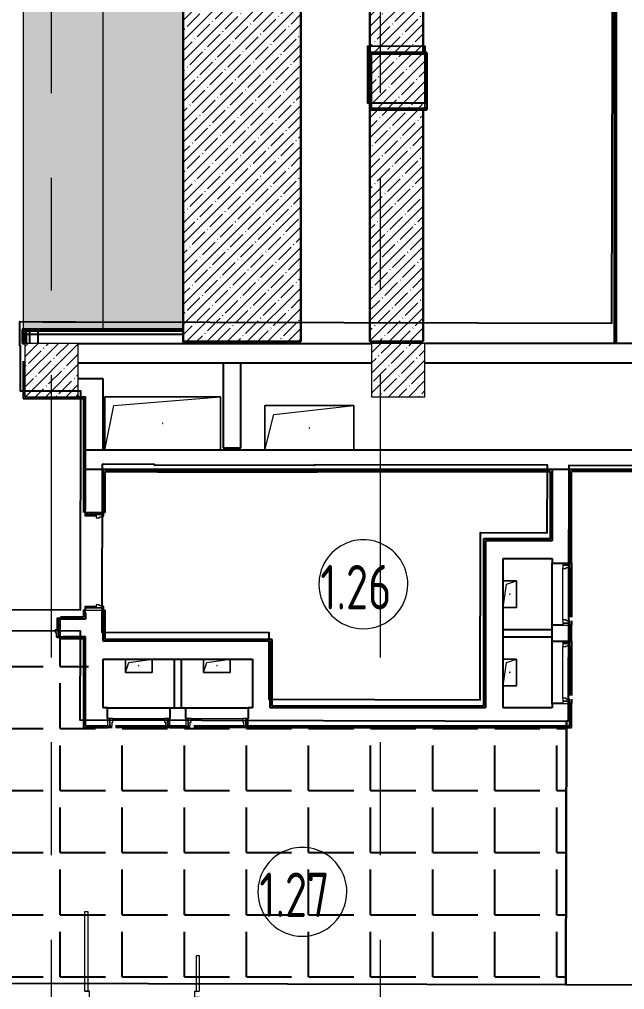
# Model space of a CAD drawing. Header units: millimetres. Extents: x -625 to 415037, y -3642 to 102118.
# Drawn here: x 21912 to 28721, y 7796 to 18709 of the extents above; entities that cross this region are included whole.
import ezdxf

# ---------------------------------------------------------------- set-up
doc = ezdxf.new("R2010")
doc.units = ezdxf.units.MM
doc.linetypes.add('Осевая', pattern=[6350, 1270, -952.5, 3175, -952.5])
doc.layers.add('1) плитка  КР1', color=40, linetype='Continuous')
for name, color, linetype, lineweight in [('A-AREA-IDEN', 7, 'Continuous', 9), ('A-DETL-GENF', 7, 'Continuous', 9), ('A-DOOR-FRAM-2', 7, 'Continuous', 5), ('A-GENM', 7, 'Continuous', 9), ('S-COLS-1', 7, 'Continuous', 5), ('S-STRS', 7, 'Continuous', 9), ('S-STRS-2', 7, 'Continuous', 5), ('S-STRS-3', 7, 'Continuous', 30), ('Оси-2', 7, 'Осевая', 9)]:
    doc.layers.add(name, color=color, linetype=linetype, lineweight=lineweight)
doc.layers.add('A-DOOR-FRAM-1', color=7, linetype='Continuous', lineweight=5, true_color=0xc0c0c0)
doc.layers.add('S-STRS-1', color=7, linetype='Continuous', lineweight=9, true_color=0xeef6ff)
doc.styles.add('СПДС', font='ГОСТ тип А.ttf', dxfattribs={"width": 0.9})
pattern_1 = [(45, (-171.384, 164.685), (-14.14213562373095, 14.14213562373095), []), (135, (-171.384, 164.685), (-14.14213562373095, -14.14213562373095), [])]

# ---------------------------------------------------------------- blocks, each defined once
blk = doc.blocks.new('BSC_Колонна _Прямоугольная - 600х600-V20-Объем проектирования 1 этажа')
at = {"layer": 'S-COLS-1'}
h = blk.add_hatch(dxfattribs=at)
h.set_pattern_fill('FP_30', color=256, style=0, pattern_type=2)
h.set_pattern_definition([(45, (-26110, -14900), (-114.0492527375783, 114.0492527375783), []), (45, (-25995.951, -14900), (-114.0492527375783, 114.0492527375783), [201.613, -40.323, 6.706, -33.617])])
h.paths.add_polyline_path([(300.0000000000271, -299.9999999999794), (300.0000000000271, 300.0000000000227), (-299.9999999999751, 300.0000000000227), (-299.9999999999751, -299.9999999999794)])
for p, q in [((300, 299.9999999999999), (-300.0000000000002, 299.9999999999993)), ((-300.0000000000001, 299.9999999999993), (-299.9999999999954, -299.9999999999999)), ((299.9999999999998, -299.999999999992), (300, 299.9999999999999)), ((-299.9999999999954, -299.9999999999999), (299.9999999999998, -299.999999999992))]:
    blk.add_line(p, q, dxfattribs=at)
blk = doc.blocks.new('110_Дверь_СКБ_2Ст - Д-10 1800x2100h_Актовый зал EI30-23435156-Объем проектирования 1 этажа')
at = {"layer": 'A-DOOR-FRAM-2'}
h = blk.add_hatch(dxfattribs=at)
h.set_pattern_fill('FP_115', color=256, style=0, pattern_type=2)
h.set_pattern_definition([(45, (-771.3839999999999, 164.685), (-14.14213562373095, 14.14213562373095), []), (135, (-771.3839999999999, 164.685), (-14.14213562373095, -14.14213562373095), [])])
h.paths.add_polyline_path([(-937.5000000000294, 99.99999999998593), (-937.5000000000294, -100.0000000000162), (-912.5000000000048, -100.0000000000162), (-912.5000000000048, 99.99999999998593)])
at = {"layer": 'A-DOOR-FRAM-1'}
for p, q in [((-897.4999999999849, 107.9999999999972), (-967.4999999999852, 107.9999999999972)), ((-967.4999999999852, 107.9999999999972), (-967.4999999999852, 99.99999999999633)), ((-967.4999999999852, 99.99999999999633), (-897.4999999999849, 99.99999999999633)), ((-912.4999999999852, 99.99999999999693), (-937.4999999999856, 99.99999999999693)), ((-937.4999999999856, 99.99999999999693), (-937.4999999999856, -100.0000000000103)), ((-887.5000000000064, 100.0000000009513), (-912.5000000000077, 100.0000000009513)), ((-912.5000000000077, 100.0000000009513), (-912.5000000000077, 20.00000000095135)), ((-912.4999999999852, -100.0000000000103), (-912.4999999999852, 99.99999999999693)), ((-912.5000000000077, 20.00000000095135), (-877.500000000006, 20.00000000095135)), ((-897.4999999999849, 19.99999999998405), (-912.4999999999852, 19.99999999998405)), ((-912.4999999999852, 19.99999999998405), (-912.4999999999852, -100.0000000000035)), ((-897.4999999999849, 99.99999999999633), (-897.4999999999849, 107.9999999999972)), ((-897.4999999999849, -100.0000000000035), (-897.4999999999849, 19.99999999998405)), ((-887.5000000000064, 50.00000000095206), (-887.5000000000064, 100.0000000009513)), ((-877.500000000006, 50.00000000095206), (-887.5000000000064, 50.00000000095206)), ((-877.500000000006, 20.00000000095135), (-877.500000000006, 50.00000000095206)), ((912.499999999992, 50.00000000095206), (902.4999999999933, 50.00000000095206)), ((902.4999999999933, 50.00000000095206), (902.4999999999933, 20.00000000095135)), ((902.4999999999933, 20.00000000095135), (937.499999999992, 20.00000000095135)), ((912.499999999992, 100.0000000009513), (912.499999999992, 50.00000000095206)), ((937.499999999992, 100.0000000009513), (912.499999999992, 100.0000000009513)), ((992.5000000000158, 107.999999999983), (922.5000000000172, 107.999999999983)), ((922.5000000000172, 107.999999999983), (922.5000000000172, 99.9999999999718)), ((922.5000000000172, 99.9999999999718), (992.5000000000158, 99.99999999997178)), ((937.5000000000169, 19.99999999998371), (922.5000000000172, 19.99999999998371)), ((922.5000000000172, 19.99999999998371), (922.5000000000172, -100.0000000000038)), ((937.499999999992, 20.00000000095135), (937.499999999992, 100.0000000009513)), ((962.5000000000156, 99.99999999999662), (937.5000000000159, 99.99999999999662)), ((937.5000000000159, 99.99999999999662), (937.5000000000159, -100.0000000000107)), ((937.5000000000169, -100.0000000000038), (937.5000000000169, 19.99999999998371)), ((962.5000000000156, -100.0000000000107), (962.5000000000156, 99.99999999999662)), ((992.5000000000158, 99.99999999997178), (992.5000000000158, 107.999999999983)), ((-897.4999999999849, -100.0000000000035), (-967.4999999999852, -100.0000000000035)), ((-967.4999999999852, -100.0000000000035), (-967.4999999999852, -107.9999999999982)), ((-967.4999999999852, -107.9999999999982), (-897.4999999999849, -107.9999999999982)), ((-937.4999999999856, -100.0000000000103), (-912.4999999999852, -100.0000000000103)), ((-912.4999999999852, -100.0000000000035), (-897.4999999999849, -100.0000000000035)), ((-897.4999999999849, -107.9999999999982), (-897.4999999999849, -100.0000000000035)), ((922.5000000000172, -100.0000000000038), (937.5000000000169, -100.0000000000038)), ((992.5000000000153, -100.0000000000041), (922.5000000000166, -100.0000000000041)), ((922.5000000000166, -100.0000000000041), (922.5000000000166, -108.0000000000111)), ((922.5000000000166, -108.0000000000111), (992.5000000000153, -108.0000000000112)), ((937.5000000000159, -100.0000000000107), (962.5000000000156, -100.0000000000107)), ((992.5000000000153, -108.0000000000112), (992.5000000000153, -100.0000000000041))]:
    blk.add_line(p, q, dxfattribs=at)
blk = doc.blocks.new('110_Дверь_СКБ_1Ст_Внутренняя1 - Д-4к_л_ 1100x2100h_кладовая-31838514-Объем проектирования 1 этажа')
at = {"layer": 'A-DOOR-FRAM-2'}
h = blk.add_hatch(dxfattribs=at)
h.set_pattern_fill('FP_76', color=256, style=0, pattern_type=2)
h.set_pattern_definition([(45, (-371.384, 164.685), (-14.14213562373095, 14.14213562373095), []), (135, (-371.384, 164.685), (-14.14213562373095, -14.14213562373095), [])])
h.paths.add_polyline_path([(-512.500000000022, -99.99999999997726), (-512.500000000022, 100.0000000000249), (-537.5000000000251, 100.0000000000206), (-537.5000000000251, -99.9999999999816)])
at = {"layer": 'A-DOOR-FRAM-1'}
for p, q in [((-497.5000000000043, 107.999999999997), (-567.5000000000045, 107.999999999997)), ((-567.5000000000045, 107.999999999997), (-567.5000000000045, 99.99999999999613)), ((-567.5000000000045, 99.99999999999613), (-497.5000000000043, 99.99999999999613)), ((-512.5000000000045, 99.99999999999422), (-537.5000000000047, 99.99999999999422)), ((-537.5000000000047, 99.99999999999422), (-537.5000000000047, -100.0000000000062)), ((-487.5000000000061, 100.0000000009474), (-512.5000000000069, 100.0000000009474)), ((-512.5000000000069, 100.0000000009474), (-512.5000000000069, 20.00000000094744)), ((-512.5000000000045, -100.0000000000062), (-512.5000000000045, 99.99999999999422)), ((-497.5000000000043, 99.99999999999613), (-512.5000000000045, 99.99999999999613)), ((-512.5000000000045, 99.99999999999613), (-512.5000000000045, 98.99999999999687)), ((-512.5000000000045, 98.99999999999687), (-497.5000000000043, 98.99999999999687)), ((-512.5000000000069, 20.00000000094744), (-477.5000000000056, 20.00000000094744)), ((-497.5000000000043, 19.99999999998391), (-512.5000000000045, 19.99999999998391)), ((-512.5000000000045, 19.99999999998391), (-512.5000000000045, -100.0000000000032)), ((-497.5000000000043, 99.99999999999613), (-497.5000000000043, 107.999999999997)), ((-497.5000000000043, 98.99999999999687), (-497.5000000000043, 99.99999999999613)), ((-497.5000000000043, -100.0000000000032), (-497.5000000000043, 19.99999999998391)), ((-487.5000000000061, 60.00000000094818), (-487.5000000000061, 100.0000000009474)), ((-477.5000000000056, 60.00000000094818), (-487.5000000000061, 60.00000000094818)), ((-477.5000000000056, 20.00000000094744), (-477.5000000000056, 60.00000000094818)), ((512.4999999999932, 60.00000000094818), (502.4999999999938, 60.00000000094818)), ((502.4999999999938, 60.00000000094818), (502.4999999999938, 20.00000000094744)), ((502.4999999999938, 20.00000000094744), (537.4999999999931, 20.00000000094744)), ((512.4999999999932, 100.0000000009474), (512.4999999999932, 60.00000000094818)), ((537.4999999999931, 100.0000000009474), (512.4999999999932, 100.0000000009474)), ((592.4999999999967, 107.9999999999829), (522.4999999999964, 107.9999999999829)), ((522.4999999999964, 107.9999999999829), (522.4999999999964, 99.9999999999717)), ((537.499999999997, 99.99999999999594), (522.4999999999964, 99.99999999999594)), ((522.4999999999964, 99.99999999999594), (522.4999999999964, 98.99999999999663)), ((522.4999999999964, 99.9999999999717), (592.4999999999967, 99.99999999997168)), ((522.4999999999964, 98.99999999999663), (537.499999999997, 98.99999999999663)), ((537.499999999997, 19.99999999998368), (522.4999999999964, 19.99999999998368)), ((522.4999999999964, 19.99999999998368), (522.4999999999964, -100.0000000000034)), ((537.4999999999931, 20.00000000094744), (537.4999999999931, 100.0000000009474)), ((562.499999999997, 99.99999999999409), (537.4999999999962, 99.99999999999409)), ((537.4999999999962, 99.99999999999409), (537.4999999999962, -99.99999999997893)), ((537.499999999997, 98.99999999999663), (537.499999999997, 99.99999999999594)), ((537.499999999997, -100.0000000000034), (537.499999999997, 19.99999999998368)), ((562.499999999997, -99.99999999997893), (562.499999999997, 99.99999999999409)), ((592.4999999999967, 99.9999999999717), (592.4999999999967, 107.9999999999829)), ((-497.5000000000043, -100.0000000000032), (-567.5000000000045, -100.0000000000032)), ((-567.5000000000045, -100.0000000000032), (-567.5000000000045, -107.9999999999984)), ((-567.5000000000045, -107.9999999999984), (-497.5000000000043, -107.9999999999984)), ((-537.5000000000047, -100.0000000000062), (-512.5000000000045, -100.0000000000062)), ((-512.5000000000045, -100.0000000000032), (-497.5000000000043, -100.0000000000032)), ((-497.5000000000043, -107.9999999999984), (-497.5000000000043, -100.0000000000032)), ((522.4999999999964, -100.0000000000034), (537.499999999997, -100.0000000000034)), ((592.4999999999965, -100.0000000000036), (522.4999999999961, -100.0000000000036)), ((522.4999999999961, -100.0000000000036), (522.4999999999961, -108.0000000000112)), ((522.4999999999961, -108.0000000000112), (592.4999999999965, -108.0000000000112)), ((537.4999999999962, -99.99999999997893), (562.499999999997, -99.99999999997893)), ((592.4999999999965, -108.0000000000112), (592.4999999999965, -100.0000000000036))]:
    blk.add_line(p, q, dxfattribs=at)
blk = doc.blocks.new('GM_Отверстие прямоугольное _в плите_ - Отверстие-22228780-Объем проектирования 1 этажа')
at = {"layer": 'A-GENM'}
for p, q in [((-74.99999999999937, 150.0000000000024), (75.00000000000061, 150.0000000000024)), ((75.00000000000061, 150.0000000000024), (-74.99999999999937, 150.0000000000024)), ((-74.99999999999937, -150.0000000000024), (-37.50000000000647, 112.5000000000028)), ((-37.50000000000647, 112.5000000000028), (75.00000000000061, 150.0000000000024)), ((75.00000000000061, 150.0000000000024), (75.00000000000061, -150.0000000000024)), ((75.00000000000061, -150.0000000000024), (75.00000000000061, 150.0000000000024)), ((75.00000000000061, -150.0000000000024), (-74.99999999999937, -150.0000000000024)), ((-74.99999999999937, -150.0000000000024), (75.00000000000061, -150.0000000000024))]:
    blk.add_line(p, q, dxfattribs=at)
for start, end in [(359.9999999999996, 179.9999999999998), (179.9999999999998, 359.9999999999989)]:
    blk.add_arc((0, 0), 2.500000000000002, start, end, dxfattribs=at)
blk = doc.blocks.new('BSC_Колонна _Прямоугольная - 600х600-V142-Объем проектирования 1 этажа')
at = {"layer": 'S-COLS-1'}
h = blk.add_hatch(dxfattribs=at)
h.set_pattern_fill('FP_144', color=256, style=0, pattern_type=2)
h.set_pattern_definition([(45, (-22210, -14900), (-114.0492527375783, 114.0492527375783), []), (45, (-22095.951, -14900), (-114.0492527375783, 114.0492527375783), [201.613, -40.323, 6.706, -33.617])])
h.paths.add_polyline_path([(160.8885361028206, -299.9999999999794), (300.0000000000271, -299.9999999999794), (300.0000000000227, 300.0000000000227), (-299.9999999999751, 300.0000000000227), (-299.9999999999751, -299.9999999999794)])
for p, q in [((300, 299.9999999999999), (-300.0000000000002, 299.9999999999993)), ((-300.0000000000001, 299.9999999999993), (-299.9999999999954, -299.9999999999999)), ((299.9999999999998, -299.999999999992), (300, 299.9999999999999)), ((-299.9999999999954, -299.9999999999999), (299.9999999999998, -299.999999999992))]:
    blk.add_line(p, q, dxfattribs=at)
blk = doc.blocks.new('BSC_Колонна _Прямоугольная - 600х600-V143-Объем проектирования 1 этажа')
at = {"layer": 'S-COLS-1'}
h = blk.add_hatch(dxfattribs=at)
h.set_pattern_fill('FP_146', color=256, style=0, pattern_type=2)
h.set_pattern_definition([(45, (-26110, -18150), (-114.0492527375783, 114.0492527375783), []), (45, (-25995.951, -18150), (-114.0492527375783, 114.0492527375783), [201.613, -40.323, 6.706, -33.617])])
h.paths.add_polyline_path([(280.000000000036, -299.9999999999794), (299.9999656428578, -299.9999999999405), (299.9999656428578, 300.0000000000574), (-299.9999999999665, 300.0000000000227), (-299.9999999999665, -299.9999999999794), (76.48241858247796, -299.9999999999794)])
for p, q in [((300, 299.9999999999999), (-300.0000000000002, 299.9999999999993)), ((-300.0000000000001, 299.9999999999993), (-299.9999999999954, -299.9999999999999)), ((299.9999999999998, -299.999999999992), (300, 299.9999999999999)), ((-299.9999999999954, -299.9999999999999), (299.9999999999998, -299.999999999992))]:
    blk.add_line(p, q, dxfattribs=at)
blk = doc.blocks.new('GM_Отверстие прямоугольное _в плите_ - Отверстие-21955708-Объем проектирования 1 этажа')
at = {"layer": 'A-GENM'}
for p, q in [((-499.9999999999992, -250.0000000000024), (-499.9999999999992, 250.0000000000024)), ((-499.9999999999992, 250.0000000000024), (500.0000000000006, 250.0000000000024)), ((500.0000000000006, 250.0000000000024), (-499.9999999999993, 250.0000000000024)), ((-499.9999999999993, 250.0000000000024), (-499.9999999999993, -250.0000000000024)), ((-400.0000000000065, 150.0000000000004), (500.0000000000006, 250.0000000000024)), ((500.0000000000006, 250.0000000000024), (500.0000000000006, -250.0000000000024)), ((500.0000000000006, -250.0000000000024), (500.0000000000006, 250.0000000000024)), ((-499.9999999999992, -250.0000000000024), (-400.0000000000065, 150.0000000000004))]:
    blk.add_line(p, q, dxfattribs=at)
for start, end in [(359.9999999999996, 179.9999999999998), (179.9999999999998, 359.9999999999989)]:
    blk.add_arc((0, 0), 2.500000000000002, start, end, dxfattribs=at)
blk = doc.blocks.new('GM_Отверстие прямоугольное _в плите_ - Отверстие-21989797-Объем проектирования 1 этажа')
at = {"layer": 'A-GENM'}
for p, q in [((-649.9999999999993, -300.0000000000024), (-649.9999999999993, 300.0000000000023)), ((-649.9999999999993, 300.0000000000023), (650.0000000000007, 300.0000000000023)), ((650.0000000000007, 300.0000000000023), (-649.9999999999993, 300.0000000000023)), ((-649.9999999999993, 300.0000000000023), (-649.9999999999995, -300.0000000000024)), ((-550.0000000000064, 200.0000000000004), (650.0000000000006, 300.0000000000023)), ((650.0000000000006, 300.0000000000023), (650.0000000000006, -300.0000000000024)), ((650.0000000000007, -300.0000000000024), (650.0000000000007, 300.0000000000023)), ((-649.9999999999993, -300.0000000000024), (-550.0000000000064, 200.0000000000004))]:
    blk.add_line(p, q, dxfattribs=at)
for start, end in [(359.9999999999996, 179.9999999999998), (179.9999999999998, 359.9999999999989)]:
    blk.add_arc((0, 0), 2.500000000000002, start, end, dxfattribs=at)
blk = doc.blocks.new('110_Дверь_СКБ_1Ст - д-18 700x2100h_Технический шкаф ЭОМ и СС-23257539-Объем проектирования 1 этажа')
at = {"layer": 'A-DOOR-FRAM-2'}
h = blk.add_hatch(dxfattribs=at)
h.set_pattern_fill('FP_122', color=256, style=0, pattern_type=2)
h.set_pattern_definition(pattern_1)
h.paths.add_polyline_path([(-337.5000000000532, 99.9999999999816), (-337.5000000000532, 19.99999999996946), (-312.5000000000676, 19.99999999996946), (-312.5000000000676, 99.9999999999816)])
at = {"layer": 'A-DOOR-FRAM-1'}
for p, q in [((-312.500000000006, 99.99999999999693), (-337.5000000000064, 99.99999999999693)), ((-337.5000000000064, 99.99999999999693), (-337.5000000000064, 19.99999999998979)), ((-337.5000000000064, 19.99999999998979), (-312.500000000006, 19.99999999998979)), ((-287.5000000000065, 99.99999999998236), (-312.5000000000076, 99.99999999998236)), ((-312.5000000000076, 99.99999999998236), (-312.5000000000076, 19.99999999998237)), ((-312.500000000006, 19.99999999998979), (-312.500000000006, 99.99999999999693)), ((-312.5000000000076, 19.99999999998237), (-277.5000000000062, 19.99999999998237)), ((-287.5000000000065, 59.9999999999831), (-287.5000000000065, 99.99999999998236)), ((-287.5000000000089, 99.99999999998407), (272.4999999999958, 99.9999999999841)), ((-277.5000000000062, 59.9999999999831), (-287.5000000000065, 59.9999999999831)), ((-277.5000000000062, 19.99999999998237), (-277.5000000000062, 59.9999999999831)), ((302.4999999999978, 19.9999999999841), (-277.5000000000081, 19.99999999998407)), ((312.4999999999928, 59.9999999999831), (302.4999999999933, 59.9999999999831)), ((302.4999999999933, 59.9999999999831), (302.4999999999933, 19.99999999998237)), ((302.4999999999933, 19.99999999998237), (337.4999999999926, 19.99999999998237)), ((312.4999999999928, 99.99999999998236), (312.4999999999928, 59.9999999999831)), ((337.4999999999926, 99.99999999998236), (312.4999999999928, 99.99999999998236)), ((337.4999999999926, 19.99999999998237), (337.4999999999926, 99.99999999998236)), ((362.4999999999953, 99.99999999999676), (337.4999999999948, 99.99999999999676)), ((337.4999999999948, 99.99999999999676), (337.4999999999948, 19.9999999999896)), ((337.4999999999948, 19.9999999999896), (362.4999999999953, 19.9999999999896)), ((362.4999999999953, 19.9999999999896), (362.4999999999953, 99.99999999999676))]:
    blk.add_line(p, q, dxfattribs=at)
blk = doc.blocks.new('GM_Отверстие прямоугольное _в плите_ - Отверстие-21620300-Объем проектирования 1 этажа')
at = {"layer": 'A-GENM'}
for p, q in [((-149.9999999999993, -75.00000000000243), (-149.9999999999993, 75.00000000000242)), ((-149.9999999999993, 75.00000000000242), (-149.9999999999993, -75.00000000000243)), ((-149.9999999999993, -75.00000000000243), (-112.5000000000064, 37.50000000000038)), ((-112.5000000000064, 37.50000000000038), (150.0000000000006, 75.00000000000242)), ((150.0000000000006, 75.00000000000242), (150.0000000000006, -75.00000000000243)), ((150.0000000000006, -75.00000000000243), (150.0000000000006, 75.00000000000242)), ((150.0000000000006, -75.00000000000243), (-149.9999999999993, -75.00000000000243)), ((-149.9999999999993, -75.00000000000243), (150.0000000000006, -75.00000000000243))]:
    blk.add_line(p, q, dxfattribs=at)
for start, end in [(359.9999999999996, 179.9999999999998), (179.9999999999998, 359.9999999999989)]:
    blk.add_arc((0, 0), 2.500000000000002, start, end, dxfattribs=at)
blk = doc.blocks.new('110_Дверь_СКБ_1Ст - д-18 700x2100h_Технический шкаф ЭОМ и СС-V103-Объем проектирования 1 этажа')
at = {"layer": 'A-DOOR-FRAM-2'}
h = blk.add_hatch(dxfattribs=at)
h.set_pattern_fill('FP_122', color=256, style=0, pattern_type=2)
h.set_pattern_definition(pattern_1)
h.paths.add_polyline_path([(-337.5000000000619, 99.99999999997726), (-337.5000000000619, 19.99999999996946), (-312.5000000000676, 19.99999999996946), (-312.5000000000676, 99.99999999997726)])
at = {"layer": 'A-DOOR-FRAM-1'}
for p, q in [((-312.500000000006, 99.99999999999693), (-337.5000000000064, 99.99999999999693)), ((-337.5000000000064, 99.99999999999693), (-337.5000000000064, 19.99999999998979)), ((-337.5000000000064, 19.99999999998979), (-312.500000000006, 19.99999999998979)), ((-287.5000000000065, 99.99999999998236), (-312.5000000000076, 99.99999999998236)), ((-312.5000000000076, 99.99999999998236), (-312.5000000000076, 19.99999999998237)), ((-312.500000000006, 19.99999999998979), (-312.500000000006, 99.99999999999693)), ((-312.5000000000076, 19.99999999998237), (-277.5000000000062, 19.99999999998237)), ((-287.5000000000065, 59.9999999999831), (-287.5000000000065, 99.99999999998236)), ((-287.5000000000089, 99.99999999998407), (272.4999999999958, 99.9999999999841)), ((-277.5000000000062, 59.9999999999831), (-287.5000000000065, 59.9999999999831)), ((-277.5000000000062, 19.99999999998237), (-277.5000000000062, 59.9999999999831)), ((302.4999999999978, 19.9999999999841), (-277.5000000000081, 19.99999999998407)), ((312.4999999999928, 59.9999999999831), (302.4999999999933, 59.9999999999831)), ((302.4999999999933, 59.9999999999831), (302.4999999999933, 19.99999999998237)), ((302.4999999999933, 19.99999999998237), (337.4999999999926, 19.99999999998237)), ((312.4999999999928, 99.99999999998236), (312.4999999999928, 59.9999999999831)), ((337.4999999999926, 99.99999999998236), (312.4999999999928, 99.99999999998236)), ((337.4999999999926, 19.99999999998237), (337.4999999999926, 99.99999999998236)), ((362.4999999999953, 99.99999999999676), (337.4999999999948, 99.99999999999676)), ((337.4999999999948, 99.99999999999676), (337.4999999999948, 19.9999999999896)), ((337.4999999999948, 19.9999999999896), (362.4999999999953, 19.9999999999896)), ((362.4999999999953, 19.9999999999896), (362.4999999999953, 99.99999999999676))]:
    blk.add_line(p, q, dxfattribs=at)
blk = doc.blocks.new('Дверь_Витражная_остекление_ - ДВН_ДАО_Главный вход_1200 в свету-31742133-Объем проектирования 1 этажа')
at = {"layer": 'A-DETL-GENF'}
for p, q in [((-607.4999999999916, 924.9999999999727), (-647.4999999999917, 924.9999999999728)), ((-647.4999999999917, 924.9999999999728), (-647.4999999999932, 34.99999999999854)), ((-607.4999999999932, 29.99999999999397), (-607.4999999999916, 924.9999999999727)), ((647.4999999999853, 429.9999999999935), (607.4999999999852, 429.9999999999935)), ((607.4999999999852, 429.9999999999935), (607.499999999986, 29.99999999999379)), ((647.499999999986, 35.00000000000261), (647.4999999999853, 429.9999999999935)), ((-647.4999999999932, 29.99999999999403), (-607.4999999999932, 29.99999999999397)), ((-592.499999999993, 29.99999999999399), (-647.499999999993, 29.99999999999397)), ((-592.499999999993, -40.000000000006), (-592.499999999993, 29.99999999999399)), ((592.499999999986, -40.00000000000602), (592.499999999986, 29.99999999999399)), ((592.499999999986, 29.99999999999398), (647.499999999986, 29.99999999999398)), ((607.499999999986, 29.99999999999376), (647.499999999986, 29.99999999999384)), ((-647.499999999993, -35.00000000000148), (-647.499999999993, -40.00000000000602)), ((-647.499999999993, -40.00000000000602), (-592.4999999999928, -40.000000000006)), ((647.499999999986, -40.00000000000602), (592.499999999986, -40.00000000000602)), ((647.499999999986, -34.99999999999725), (647.499999999986, -40.00000000000602))]:
    blk.add_line(p, q, dxfattribs=at)
blk = doc.blocks.new('Перекрытия 2 - Перекрытия 4-32990152-Объем проектирования 1 этажа')
at = {"layer": 'S-STRS-1'}
for points in [[(21924.99997886478, 15341.00008058408), (22809.99997886475, 15341.00008058408), (22809.99997886475, 19179.99999479586), (21909.99997886478, 19179.99999479586), (21909.99997886478, 15341.00008058408)], [(23709.99997886474, 15341.00008058408), (23709.99997886474, 19179.99999479586), (22809.99997886475, 19179.99999479586), (22809.99997886475, 15341.00008058408)]]:
    blk.add_hatch(color=256, dxfattribs=at).paths.add_polyline_path(points)
at = {"layer": 'S-STRS-2'}
h = blk.add_hatch(dxfattribs=at)
h.set_pattern_fill('FP_195', color=256, style=0, pattern_type=2)
h.set_pattern_definition([(45, (20, -20), (-114.0492527375783, 114.0492527375783), []), (45, (134.049, -20), (-114.0492527375783, 114.0492527375783), [201.612, -40.322, 6.706, -33.617])])
h.paths.add_polyline_path([(23913.21491531367, 15199.99999479587), (25033.80683294974, 15199.99999479588), (25033.80683294974, 19179.99999479586), (23709.99997886474, 19179.99999479586), (23709.99997886474, 15199.99999479587)])
h.paths.add_polyline_path([(26409.99999318049, 15199.99999479587), (26409.99999318049, 17830.00007026963), (25829.99999318048, 17830.00007026963), (25829.99999318048, 18430.00007026964), (26409.99999318049, 18430.00007026964), (26409.99999318049, 19179.99999479586), (25809.99997886481, 19179.99999479586), (25809.99997886481, 15199.99999479587)])
at = {"layer": 'S-STRS'}
for p, q in [((21909.99997886472, 19179.99999479581), (22509.99997886475, 19179.99999479581)), ((21909.99997886472, 19179.99999479581), (21909.99997886473, 15341.00008058405)), ((22809.99997886472, 19179.99999479581), (23409.99997886476, 19179.99999479582)), ((22809.99997886473, 15341.00008058405), (22809.99997886472, 19179.99999479581))]:
    blk.add_line(p, q, dxfattribs=at)
at = {"layer": 'S-STRS-3'}
for p, q in [((25033.80683294971, 19179.99999479582), (23709.99997886472, 19179.99999479582)), ((23709.99997886472, 19179.99999479582), (23709.99997886473, 15199.99999479585)), ((25033.80683294972, 15199.99999479585), (25033.80683294971, 19179.99999479582)), ((26409.99999318044, 19179.99999479583), (25809.99997886477, 19179.99999479582)), ((25809.99997886477, 19179.99999479582), (25809.99997886479, 15199.99999479585)), ((26409.99999318045, 18430.00007026961), (26409.99999318044, 19179.99999479583)), ((26409.99999318045, 15199.99999479586), (26409.99999318045, 17830.00007026961)), ((23709.99997886473, 15199.99999479585), (25033.80683294972, 15199.99999479585)), ((25809.99997886479, 15199.99999479585), (26409.99999318045, 15199.99999479586))]:
    blk.add_line(p, q, dxfattribs=at)
blk = doc.blocks.new('Марка_Помещения - Номер-25198446-Объем проектирования 1 этажа')
at = {"layer": 'A-AREA-IDEN'}
for centre, start, end in [((0, 2.864814117636069e-16), 359.9999999999996, 179.9999999999998), ((0, 2.210955402474149e-17), 179.9999999999998, 359.9999999999993)]:
    blk.add_arc(centre, 2.500000000000002, start, end, dxfattribs=at)

msp = doc.modelspace()

# ---------------------------------------------------------------- hatches: boundary and pattern name
at = {"layer": '1) плитка  КР1'}
h = msp.add_hatch(dxfattribs=at)
h.set_pattern_fill('ANGLE', color=256, scale=100)
h.set_pattern_definition([(0, (20274.95830062349, 10732.43786834082), (0, 698.5), [508, -190.5]), (90, (20274.95830062349, 10732.43786834082), (-698.5, 4.277078946022131e-14), [508, -190.5])])
h.paths.add_polyline_path([(20274.95830062349, 10732.43786834082), (20274.95830062349, 7872.900380033292), (28059.49257508683, 7854.626852973304), (28059.49257508681, 10742.93783612551), (22766.54267995605, 10732.43786834081), (22654.70172947908, 11763.93763488052), (20295.70172947908, 11742.93763487958)])

# ---------------------------------------------------------------- linework, layer by layer
for p, q in [((28604.70174270085, 26353.93771172144), (28604.70174270084, 15073.93791671131)), ((28624.70174270084, 26363.93771172146), (28624.70174270084, 15063.93791671131)), ((26495.70175701676, 18334.93790639688), (25853.70175701669, 18334.93790639689)), ((25853.70175701669, 18334.93790639689), (25853.70175701669, 17692.93790639734)), ((26495.70175701676, 17692.93790639733), (26495.70175701676, 18334.93790639688)), ((25854.70175701669, 18333.93790639688), (25854.70175701669, 17693.93790639734)), ((25854.70175701669, 18333.93790639689), (26494.70175701676, 18333.93790639688)), ((26474.70175701671, 18313.93790639688), (26484.70175701676, 18313.93790639688)), ((26484.70175701676, 18313.93790639688), (26484.70175701676, 18333.93790639688)), ((26494.70175701676, 18333.93790639688), (26494.70175701676, 17693.93790639733)), ((25853.70175701669, 17692.93790639734), (26495.70175701676, 17692.93790639733)), ((26494.70175701676, 17693.93790639733), (25854.70175701669, 17693.93790639734)), ((26484.70175701676, 17713.93790639734), (26474.70175701672, 17713.93790639734)), ((26484.70175701676, 17693.93790639734), (26484.70175701676, 17713.93790639734)), ((21954.70174270101, 15224.93791671133), (21943.70174270101, 15224.93791671133)), ((21943.70174270101, 15224.93791671133), (21943.70174270101, 15063.93783138291)), ((21974.70174270101, 15224.93791671133), (21954.70174270101, 15224.93791671133)), ((21954.70174270101, 15224.93791671133), (21954.70174270101, 15213.93791671133)), ((21954.70174270101, 15063.93783138291), (21954.70174270101, 15213.93791671133)), ((23759.70173588136, 15224.93791671133), (21974.70174270101, 15224.93791671133)), ((21974.70174270101, 15224.93791671133), (21974.70174270102, 15063.9378313829)), ((21974.70174270101, 15213.93791671133), (23759.70173588136, 15213.93791671133)), ((23759.70173588136, 15200.93791671133), (21974.70174270101, 15200.93791671133)), ((22124.70174270101, 15200.93720794531), (21974.70174270101, 15200.93720794529)), ((21987.70174270101, 15200.93720794529), (21987.70174270102, 15063.9378313829)), ((22024.70174270101, 15200.9372079453), (22024.70174270102, 15063.9378313829)), ((22124.70174270102, 15063.93783138291), (22124.70174270101, 15200.93720794531)), ((23759.70173588136, 15213.93791671133), (23759.70173588136, 15224.93791671133)), ((23759.70173588136, 15063.93791671133), (23759.70173588136, 15213.93791671133)), ((21943.70174270101, 15063.93783138291), (21954.70174270101, 15063.93783138291)), ((21974.70174270101, 15073.93791671134), (21954.70174270101, 15073.93791671134)), ((21954.70174270101, 15063.93783138291), (21974.70174270101, 15063.93783138291)), ((23759.70173588136, 15163.93791671133), (21974.70174270101, 15163.93791671133)), ((22574.70174270101, 15063.93791671133), (25874.70172265953, 15063.93791671132)), ((30074.70173588135, 15063.93791671131), (26474.70172265953, 15063.93791671132)), ((28604.70174270084, 15073.93791671131), (28624.70174270084, 15073.93791671131)), ((21954.70174270101, 14863.93783138288), (21953.70174270101, 14863.93783138288)), ((21953.70174270101, 14863.93783138288), (21953.70174270101, 14442.93783138288)), ((22574.70174270101, 14843.93791671133), (25874.70172265953, 14843.93791671132)), ((24204.70172947882, 14843.93791671133), (24204.70172947882, 13888.93783138266)), ((24404.70172947882, 13888.93783138266), (24404.70172947882, 14843.93791671133)), ((26474.70172265953, 14843.93791671132), (30074.70173588134, 14843.93791671131)), ((22854.70172947909, 14663.93783138288), (22574.70174270101, 14663.93783138288)), ((22854.70172947909, 13863.93783138261), (22854.70172947909, 14663.93783138288)), ((21953.70174270101, 14442.93783138288), (22633.70172947909, 14442.93783138288)), ((22574.70174270101, 14463.93783138288), (22654.70172947909, 14463.93783138288)), ((22633.70172947909, 14443.93783138288), (22634.70172947909, 14443.93783138288)), ((22633.70172947909, 14442.93783138288), (22633.70172947908, 13163.93780742736)), ((22654.70172947908, 13643.93783138261), (22654.70172947908, 14463.93783138288)), ((30854.70176058422, 13863.93783138259), (22654.70172947909, 13863.93783138261)), ((24204.70172947882, 13888.93783138266), (24404.70172947882, 13888.93783138266)), ((22654.70172947908, 13193.93780742736), (22654.70172947908, 13643.93783138261)), ((34274.70174270082, 13643.93783138258), (22654.70172947909, 13643.93783138261)), ((22854.70172947909, 13193.93780742736), (22854.70172947909, 13643.93783138261)), ((27904.70172947909, 13643.9378313826), (27904.70172947909, 12843.9378313826)), ((28104.70172947909, 12593.93783612553), (28104.70172947909, 13643.93783138259)), ((27884.70172947909, 13623.9378313826), (22874.70172947909, 13623.93783138261)), ((22875.70172947909, 13163.93780742736), (22875.70172947909, 13622.93783138261)), ((22875.70172947909, 13622.93783138261), (23464.70172947882, 13622.93783138261)), ((23464.70172947882, 13622.93783138261), (23464.70172947882, 13623.93783138261)), ((23464.70172947881, 13622.93783138261), (25264.70172947881, 13622.9378313826)), ((23464.70172947881, 13622.93783138261), (23464.70172947881, 13614.93783138261)), ((25264.70172947881, 13614.9378313826), (23464.70172947881, 13614.93783138261)), ((25264.70172947881, 13623.9378313826), (25264.70172947881, 13622.9378313826)), ((25264.70172947881, 13622.9378313826), (27883.70172947909, 13622.9378313826)), ((25264.70172947881, 13622.9378313826), (25264.70172947881, 13614.9378313826)), ((27883.70172947909, 13622.9378313826), (27883.70172947909, 12864.9378313826)), ((28124.70172947909, 13622.9378313826), (28124.70172947909, 13623.9378313826)), ((34295.70174270082, 13622.93783138258), (28124.70172947909, 13622.9378313826)), ((28125.70172947909, 12593.93783612553), (28125.70172947909, 13622.9378313826)), ((22633.70172947908, 13163.93780742736), (22634.70172947908, 13163.93780742736)), ((22874.70172947909, 13163.93780742736), (22875.70172947909, 13163.93780742736)), ((27133.70172947909, 12864.9378313826), (27133.70172947909, 10982.93783612549)), ((27883.70172947909, 12864.93783138259), (27133.70172947909, 12864.9378313826)), ((27154.70172947909, 12843.9378313826), (27154.70172947909, 10963.93783612553)), ((27904.70172947909, 12843.9378313826), (27154.70172947909, 12843.9378313826)), ((27884.70172947909, 12863.9378313826), (27884.70172947909, 12864.9378313826)), ((27354.70172947909, 10963.93783612553), (27354.70172947909, 12643.9378313826)), ((27354.70172947909, 12643.9378313826), (27904.70172947909, 12643.9378313826)), ((27904.70172947909, 12643.9378313826), (27904.70172947909, 12593.93783612553)), ((27904.70172947909, 12593.93783612553), (28024.70172947908, 12593.93783612553)), ((27904.70172947909, 11893.93783612553), (27904.70172947909, 12593.93783612553)), ((28104.70172947909, 12593.93783612553), (28124.70172947909, 12593.93783612553)), ((28124.70172947909, 12593.93783612553), (28125.70172947909, 12593.93783612553)), ((28125.70172947909, 12593.93783612553), (28125.70172947908, 11983.93783612553)), ((22634.70172947908, 12063.93780742736), (22633.70172947908, 12063.93780742736)), ((22633.70172947908, 12063.93780742736), (22633.70172947908, 11984.93763488053)), ((22646.70172947907, 12063.93780742736), (22634.70172947908, 12063.93780742736)), ((22654.70172947908, 12033.93780742736), (22654.70172947908, 11963.93763488052)), ((22854.70172947909, 11713.93783612555), (22854.70172947909, 12033.93780742735)), ((22875.70172947908, 12063.93780742736), (22874.70172947908, 12063.93780742736)), ((22875.70172947908, 11734.93783612555), (22875.70172947908, 12063.93780742736)), ((22633.70172947908, 11984.93763488053), (22374.70172947909, 11984.93763488053)), ((22374.70172947909, 11984.93763488053), (22374.70172947909, 11983.93763488053)), ((22374.70172947908, 11983.93763488053), (22374.70172947908, 11971.93763488052)), ((22634.70172947908, 11983.93763488053), (22374.70172947908, 11983.93763488053)), ((22654.70172947908, 11963.93763488052), (22404.70172947907, 11963.93763488053)), ((22634.70172947908, 11984.93763488053), (22634.70172947908, 11983.93763488053)), ((28125.70172947908, 11943.93783612553), (28125.70172947908, 11893.93783612553)), ((27904.70172947909, 11843.93783612553), (27354.70172947909, 11843.93783612553)), ((28024.70172947908, 11893.93783612553), (27904.70172947909, 11893.93783612553)), ((27904.70172947909, 11713.93783612553), (27904.70172947909, 11893.93783612553)), ((28104.70172947909, 11713.93783612553), (28104.70172947909, 11893.93783612553)), ((28124.70172947909, 11893.93783612553), (28104.70172947909, 11893.93783612553)), ((28125.70172947908, 11893.93783612553), (28124.70172947908, 11893.93783612553)), ((28125.70172947908, 11713.93783612553), (28125.70172947908, 11893.93783612553)), ((22374.70172947908, 11755.93763488053), (22374.70172947908, 11743.93763487958)), ((22374.70172947909, 11743.93763487958), (22374.70172947909, 11742.93763487958)), ((22374.70172947909, 11742.93763487958), (22633.70172947908, 11742.93763487958)), ((22404.70172947907, 11763.93763488053), (22654.70172947908, 11763.93763488052)), ((22654.70172947908, 11763.93763487958), (22404.70172947907, 11763.93763487958)), ((22633.70172947908, 11743.93763487958), (22634.70172947908, 11743.93763487958)), ((22633.70172947909, 11742.93763487958), (22633.70172947908, 10742.93783612549)), ((22654.70172947908, 10763.9378361255), (22654.70172947908, 11763.93763488052)), ((24734.70172947908, 11713.93783612554), (22854.70172947909, 11713.93783612555)), ((22875.70172947908, 11733.93783612555), (22874.70172947908, 11733.93783612555)), ((24755.70172947908, 11734.93783612555), (22875.70172947908, 11734.93783612555)), ((24734.70172947908, 10963.93783612554), (24734.70172947908, 11713.93783612554)), ((24755.70172947908, 10982.9378361255), (24755.70172947908, 11734.93783612555)), ((27354.70172947909, 11763.93783612553), (27904.70172947909, 11763.93783612553)), ((27904.70172947909, 11713.93783612553), (28024.70172947908, 11713.93783612553)), ((27904.70172947909, 11013.93783612553), (27904.70172947909, 11713.93783612553)), ((28104.70172947909, 11713.93783612553), (28124.70172947909, 11713.93783612553)), ((28124.70172947908, 11713.93783612553), (28125.70172947908, 11713.93783612553)), ((28125.70172947908, 11713.93783612553), (28125.70172947908, 11103.93783612553)), ((22854.70172947909, 11513.93783612555), (24534.70172947909, 11513.93783612555)), ((22854.70172947909, 10963.93783612555), (22854.70172947909, 11513.93783612555)), ((23654.70172947909, 11513.93783612555), (23654.70172947909, 10963.93783612555)), ((23734.70172947909, 10963.93783612555), (23734.70172947909, 11513.93783612555)), ((24534.70172947909, 11513.93783612555), (24534.70172947909, 10963.93783612554)), ((28125.70172947908, 11063.93783612553), (28125.70172947908, 11013.93783612553)), ((22904.70172947909, 10963.93783612555), (22854.70172947909, 10963.93783612555)), ((22904.70172947908, 10843.93783612556), (22904.70172947909, 10963.93783612555)), ((22904.70172947909, 10963.93783612555), (23604.70172947908, 10963.93783612555)), ((23604.70172947908, 10963.93783612555), (23604.70172947908, 10843.93783612555)), ((23604.70172947908, 10963.93783612555), (23784.70172947909, 10963.93783612555)), ((23784.70172947909, 10843.93783612555), (23784.70172947909, 10963.93783612555)), ((23784.70172947909, 10963.93783612555), (24484.70172947909, 10963.93783612554)), ((24534.70172947909, 10963.93783612554), (24484.70172947909, 10963.93783612554)), ((24484.70172947909, 10963.93783612554), (24484.70172947909, 10843.93783612555)), ((27154.70172947909, 10963.93783612553), (24734.70172947908, 10963.93783612554)), ((27134.70172947909, 10983.93783612553), (24754.70172947908, 10983.93783612554)), ((24755.70172947908, 10982.9378361255), (27133.70172947909, 10982.93783612549)), ((27134.70172947909, 10983.93783612553), (27134.70172947909, 10983.93783612553)), ((27904.70172947909, 10963.93783612553), (27354.70172947909, 10963.93783612553)), ((27904.70172947909, 11013.93783612553), (27904.70172947909, 10963.93783612553)), ((28024.70172947908, 11013.93783612553), (27904.70172947909, 11013.93783612553)), ((28104.70172947909, 10763.93783612553), (28104.70172947909, 11013.93783612553)), ((28124.70172947908, 11013.93783612555), (28104.70172947908, 11013.93783612555)), ((28125.70172947908, 11013.93783612553), (28124.70172947908, 11013.93783612553)), ((28125.70172947908, 10742.93783612551), (28125.70172947908, 11013.93783612553)), ((22633.70172947908, 10742.93783612549), (22904.70172947908, 10742.93783612549)), ((22654.70172947908, 10763.93783612555), (22904.70172947908, 10763.93783612555)), ((22904.7017294791, 10743.9378361255), (22904.7017294791, 10763.9378361255)), ((22904.70172947908, 10742.93783612549), (22904.70172947908, 10743.93783612549)), ((22954.70172947908, 10742.93783612549), (22904.70172947909, 10742.93783612549)), ((23604.70172947908, 10742.9378361255), (22994.70172947908, 10742.93783612549)), ((23604.70172947908, 10763.93783612555), (23784.70172947909, 10763.93783612555)), ((23604.70172947908, 10763.9378361255), (23604.70172947908, 10743.9378361255)), ((23604.70172947908, 10743.9378361255), (23604.70172947908, 10742.9378361255)), ((23604.70172947908, 10742.9378361255), (23784.70172947909, 10742.9378361255)), ((23784.70172947911, 10743.9378361255), (23784.70172947911, 10763.9378361255)), ((23784.70172947909, 10742.9378361255), (23784.70172947909, 10743.9378361255)), ((23834.70172947909, 10742.9378361255), (23784.70172947909, 10742.9378361255)), ((24484.70172947909, 10742.9378361255), (23874.70172947909, 10742.9378361255)), ((24484.70172947909, 10763.93783612554), (28104.70172947909, 10763.93783612553)), ((24484.70172947909, 10763.9378361255), (24484.70172947909, 10743.9378361255)), ((24484.70172947909, 10743.9378361255), (24484.70172947909, 10742.9378361255)), ((24484.70172947909, 10742.9378361255), (28125.70172947908, 10742.93783612551))]:
    msp.add_line(p, q)
at = {"flags": 128}
msp.add_lwpolyline([(20260.37320257821, 12072.94598244619), (22598.36676100114, 12067.45774293826), (22604.13668991, 14525.45116724314), (21924.13857664446, 14527.0474045369), (21925.33810204589, 15038.04599664732), (21915.33812959756, 15038.06947072563), (21915.97427731995, 15309.06880940396), (22174.98316370563, 15308.46080824072), (22546.97253881048, 15307.58759506286), (28576.95592516199, 15293.43272584438), (28602.72811525286, 26272.40227189248), (21941.74646741064, 26288.03835545204), (21942.94129799641, 26797.03695307283), (20284.94587088366, 26800.92895524464)], dxfattribs=at)
for points in [[(28087.43732328263, 10813.06940091514), (28066.43738114111, 10813.11869647958), (28059.49257508683, 7854.626852973304), (30229.48660959947, 7849.532977949879), (30229.3974081019, 7811.53308264617), (32729.390520188, 7805.664563069671), (32729.47972168557, 7843.664458373396), (38538.46371692869, 7830.02836628548), (38544.93786772546, 10588.0207675392), (37994.93938306652, 10589.31184184602), (37996.2116781107, 11131.31034854628), (38276.21090666432, 11130.65307435372), (38303.86806567363, 22912.62059138594), (37674.36980005039, 22914.09828461529), (37531.86059268793, 22914.43281276627), (37044.87153442711, 22915.57597784465), (37044.87388183494, 22916.5759750895), (35244.87884113295, 22920.80130918456), (35244.87649372512, 22919.80131193972), (34757.8874354643, 22920.94447701811), (34615.37822810184, 22921.27900516908), (34285.87913592882, 22922.05247604926), (34264.17969796988, 13678.07795632721), (28094.19668411968, 13692.56146267301)], [(25833.26395726718, 18409.88186587345), (26475.26218845096, 18408.3748300462), (26474.87719103162, 18244.36568191981), (26474.14015004305, 17930.38574698934), (26473.75515262372, 17766.37659886294), (25831.75692143994, 17767.88363469018)], [(22844.21114873885, 13704.88535378362), (22839.77924276583, 11816.89056027912), (24719.77406305458, 11812.47743355761), (24718.01115977381, 11061.47950268689), (27096.00460799012, 11055.89736686574), (27100.42008210833, 12936.89217965645), (27850.41801573416, 12935.1316237835), (27852.19735086975, 13693.12953536801), (25233.20456664807, 13699.27739647633), (25233.18578738542, 13691.27741851766), (23433.19074668342, 13695.50275261273), (23433.20952594607, 13703.5027305714)], [(28059.49257508683, 7854.626852973304), (28066.43620743719, 10812.61869785716), (22595.45128094795, 10825.46136609829), (22597.79868830613, 11825.45840968738), (20259.8051298832, 11830.9466491953), (20257.50701810198, 10851.94955308421), (20236.48360194525, 10841.99890307907), (20229.51414803313, 7873.007056286848)]]:
    msp.add_lwpolyline(points, close=True, dxfattribs=at)
at = {"layer": 'Оси-2'}
for p, q in [((22274.70172947909, 2957.679245427591), (22274.70172947914, 22262.00890927398)), ((25974.70172947908, 2957.679245427579), (25974.70172947913, 22262.00890927397))]:
    msp.add_line(p, q, dxfattribs=at)

# ---------------------------------------------------------------- block references
for name, p in [('Перекрытия 2 - Перекрытия 4-32990152-Объем проектирования 1 этажа', (44.70176383625104, -116.0621638727239)), ('BSC_Колонна _Прямоугольная - 600х600-V143-Объем проектирования 1 этажа', (26174.7017570167, 18013.93790639689)), ('BSC_Колонна _Прямоугольная - 600х600-V142-Объем проектирования 1 этажа', (22274.70174270101, 14763.93783138288)), ('BSC_Колонна _Прямоугольная - 600х600-V20-Объем проектирования 1 этажа', (26174.70172265953, 14763.93783138261)), ('GM_Отверстие прямоугольное _в плите_ - Отверстие-21989797-Объем проектирования 1 этажа', (23524.7017689382, 14163.93783138261)), ('GM_Отверстие прямоугольное _в плите_ - Отверстие-21955708-Объем проектирования 1 этажа', (25174.70172265953, 14113.9378313826)), ('GM_Отверстие прямоугольное _в плите_ - Отверстие-22228780-Объем проектирования 1 этажа', (27429.70172947909, 12243.9378313826)), ('GM_Отверстие прямоугольное _в плите_ - Отверстие-21620300-Объем проектирования 1 этажа', (23254.70172947909, 11438.93763488053)), ('GM_Отверстие прямоугольное _в плите_ - Отверстие-21620300-Объем проектирования 1 этажа', (24134.70172947909, 11438.93763488053)), ('GM_Отверстие прямоугольное _в плите_ - Отверстие-22228780-Объем проектирования 1 этажа', (27429.70172947909, 11363.93783612552)), ('Дверь_Витражная_остекление_ - ДВН_ДАО_Главный вход_1200 в свету-31742133-Объем проектирования 1 этажа', (23292.20174270099, 7746.937841461966))]:
    msp.add_blockref(name, p)
for name, p, rotation in [('110_Дверь_СКБ_1Ст_Внутренняя1 - Д-4к_л_ 1100x2100h_кладовая-31838514-Объем проектирования 1 этажа', (22754.70172947909, 12626.43780742735), 269.9999999999999), ('110_Дверь_СКБ_1Ст - д-18 700x2100h_Технический шкаф ЭОМ и СС-V103-Объем проектирования 1 этажа', (28004.70172947909, 12256.43783612552), 270), ('110_Дверь_СКБ_2Ст - Д-10 1800x2100h_Актовый зал EI30-23435156-Объем проектирования 1 этажа', (21437.20172947908, 11863.93763488053), 180), ('110_Дверь_СКБ_1Ст - д-18 700x2100h_Технический шкаф ЭОМ и СС-V103-Объем проектирования 1 этажа', (28004.70172947909, 11376.43783612552), 270), ('110_Дверь_СКБ_1Ст - д-18 700x2100h_Технический шкаф ЭОМ и СС-23257539-Объем проектирования 1 этажа', (23267.20172947907, 10863.93783612555), 180), ('110_Дверь_СКБ_1Ст - д-18 700x2100h_Технический шкаф ЭОМ и СС-23257539-Объем проектирования 1 этажа', (24147.20172947908, 10863.93783612554), 180)]:
    msp.add_blockref(name, p, dxfattribs=dict(rotation=rotation))
at = {"layer": 'A-AREA-IDEN', "xscale": 199.9999999999999, "yscale": 199.9999999999999, "zscale": 199.9999999999999}
for p in [(25782.05605875494, 12354.83247259491), (25095.41856741393, 8895.236297628222)]:
    msp.add_blockref('Марка_Помещения - Номер-25198446-Объем проектирования 1 этажа', p, dxfattribs=at)

# ---------------------------------------------------------------- texts
at = {"layer": 'A-AREA-IDEN', "char_height": 499.9999999999995, "width": 1212.151499999999, "attachment_point": 1, "style": 'СПДС'}
for s, insert in [('1.26', (25298.28976117062, 12571.9510809864)), ('1.27', (24611.65226982961, 9112.354906019718))]:
    msp.add_mtext(s, dxfattribs=dict(at, insert=insert))

doc.saveas('drawing.dxf')
